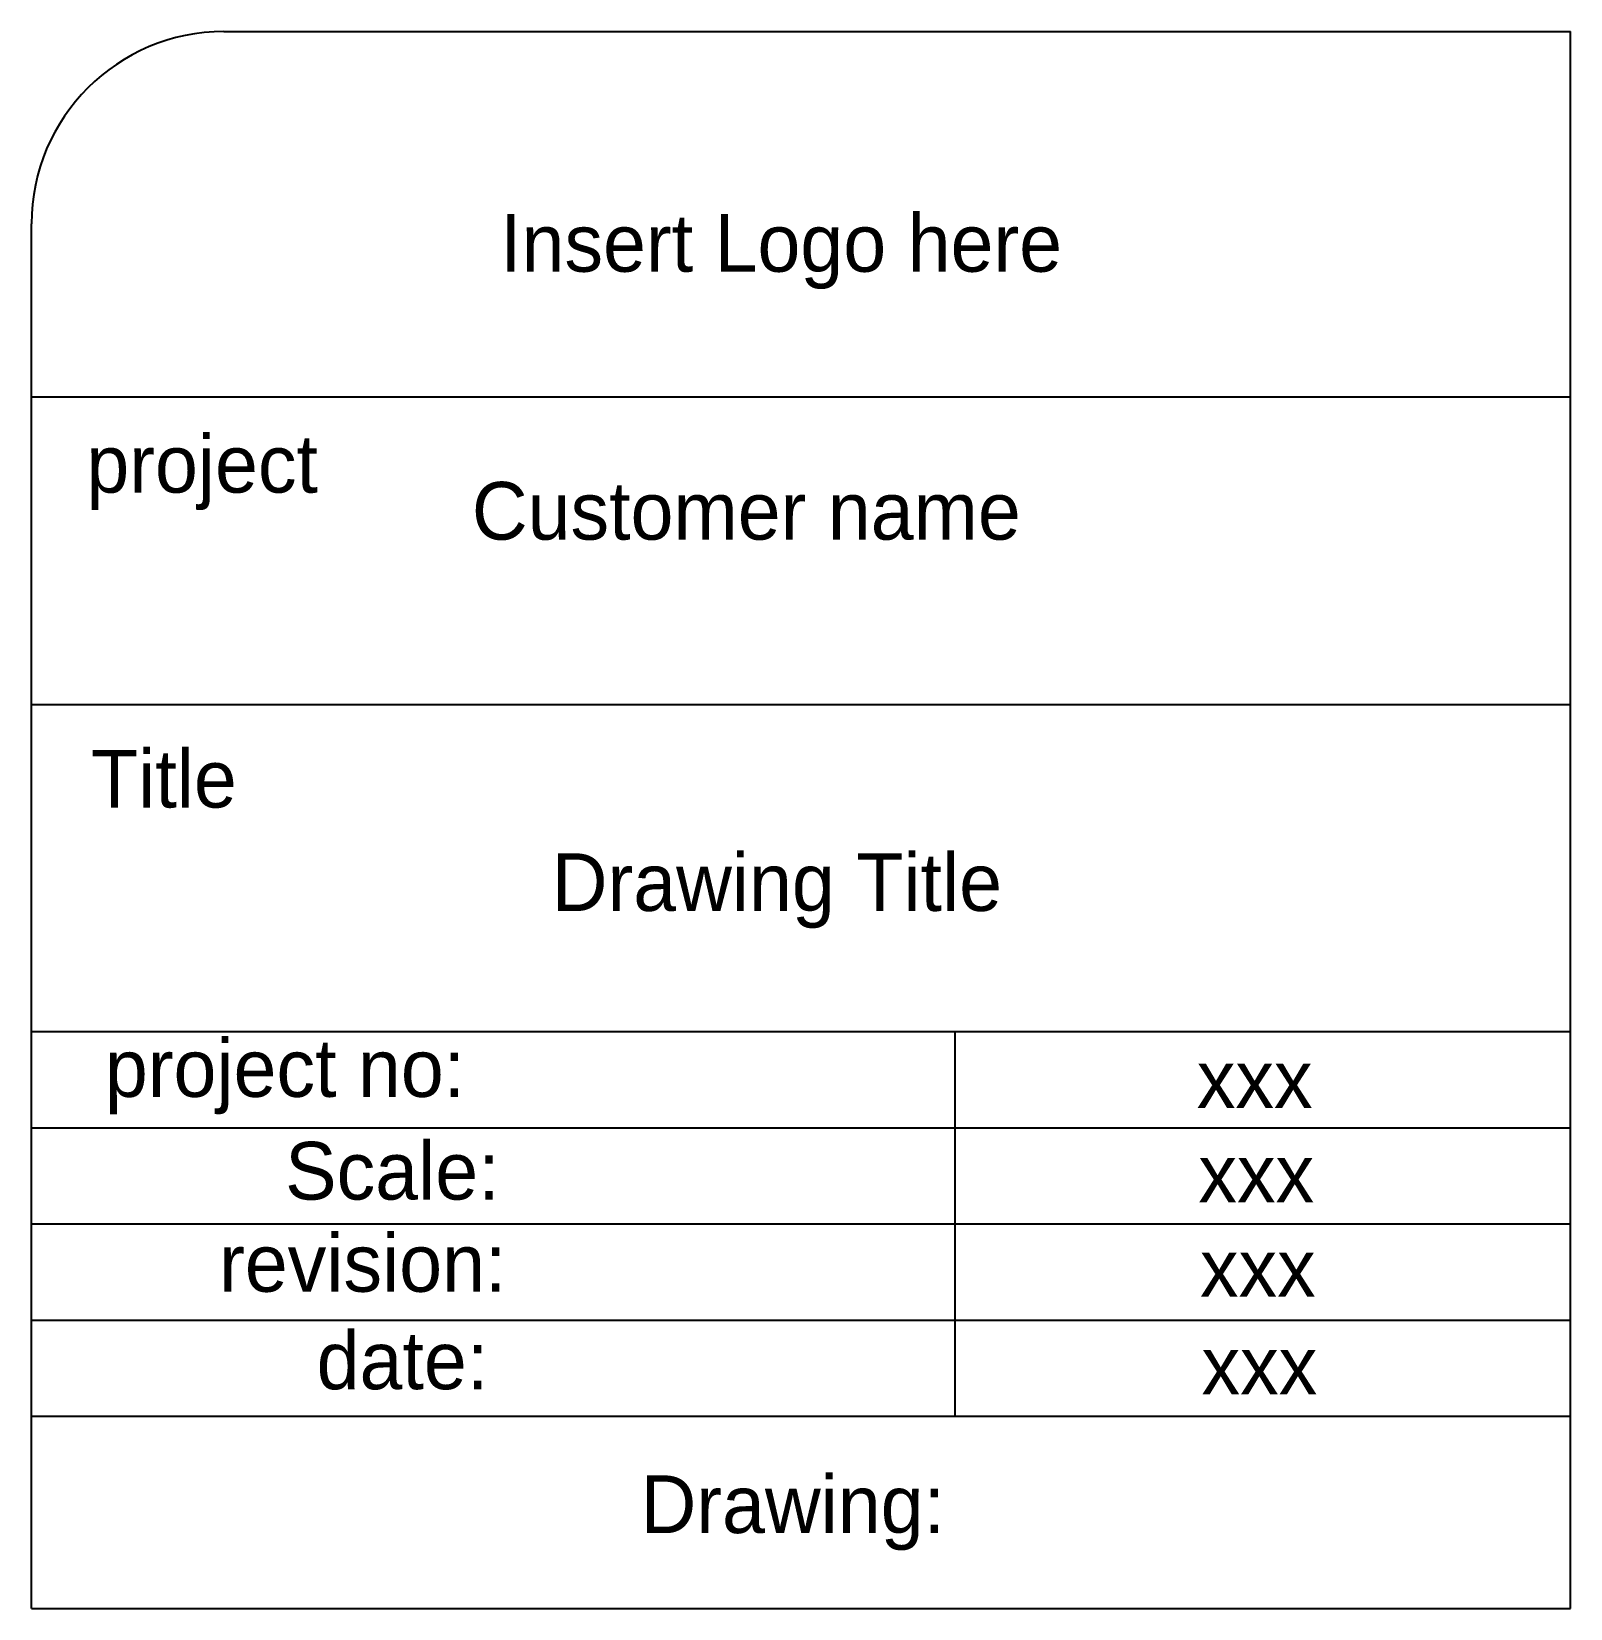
# Model space of a CAD drawing. Header units: millimetres. Extents: x 10 to 90, y 12 to 94.
import ezdxf

# ---------------------------------------------------------------- set-up
doc = ezdxf.new("R2010")
doc.units = ezdxf.units.MM
doc.layers.get('0').update_dxf_attribs({"lineweight": 25, "true_color": 0xffffff})
doc.styles.add('textstyle0', font='')
doc.styles.add('textstyle1', font='')
doc.styles.add('textstyle10', font='')
doc.styles.add('textstyle11', font='')
doc.styles.add('textstyle12', font='')
doc.styles.add('textstyle13', font='')
doc.styles.add('textstyle2', font='')
doc.styles.add('textstyle3', font='')
doc.styles.add('textstyle4', font='')
doc.styles.add('textstyle5', font='')
doc.styles.add('textstyle6', font='')
doc.styles.add('textstyle7', font='')
doc.styles.add('textstyle8', font='')
doc.styles.add('textstyle9', font='')
doc.styles.get('textstyle0').set_extended_font_data('Century Gothic')
doc.styles.get('textstyle1').set_extended_font_data('Century Gothic')
doc.styles.get('textstyle10').set_extended_font_data('Century Gothic')
doc.styles.get('textstyle11').set_extended_font_data('Century Gothic')
doc.styles.get('textstyle12').set_extended_font_data('Century Gothic')
doc.styles.get('textstyle13').set_extended_font_data('Century Gothic')
doc.styles.get('textstyle2').set_extended_font_data('Century Gothic')
doc.styles.get('textstyle3').set_extended_font_data('Century Gothic')
doc.styles.get('textstyle4').set_extended_font_data('Century Gothic')
doc.styles.get('textstyle5').set_extended_font_data('Century Gothic')
doc.styles.get('textstyle6').set_extended_font_data('Century Gothic')
doc.styles.get('textstyle7').set_extended_font_data('Century Gothic')
doc.styles.get('textstyle8').set_extended_font_data('Century Gothic')
doc.styles.get('textstyle9').set_extended_font_data('Century Gothic')

# ---------------------------------------------------------------- blocks, each defined once
blk = doc.blocks.new('Title block')
at = {"lineweight": 25}
for p, q in [((10, 82), (80, 82)), ((80, 0), (80, 82)), ((0, 0), (0, 72)), ((0, 63), (80, 63)), ((0, 47), (80, 47)), ((0, 30), (80, 30)), ((48, 30), (48, 10)), ((0, 25), (80, 25)), ((0, 20), (80, 20)), ((0, 15), (80, 15)), ((0, 10), (80, 10)), ((0, 0), (80, 0))]:
    blk.add_line(p, q, dxfattribs=at)
blk.add_arc((10, 72), 10, 90, 180, dxfattribs=at)
at = {"lineweight": 25, "char_height": 3, "attachment_point": 1}
for s, insert, style in [('Insert Logo here', (24.357, 72.51), 'textstyle0'), ('project ', (2.848, 61.022), 'textstyle1'), ('Customer name\\pProject information', (22.89, 58.578), 'textstyle4'), ('Title', (3.092, 44.646), 'textstyle2'), ('Drawing Title', (27.045, 39.269), 'textstyle3'), ('project no:', (3.811, 29.602), 'textstyle6'), ('xxx', (60.576, 29.028), 'textstyle10'), ('Scale:', (13.182, 24.262), 'textstyle7'), ('xxx', (60.658, 24.117), 'textstyle11'), ('revision:', (9.751, 19.469), 'textstyle8'), ('xxx', (60.74, 19.206), 'textstyle12'), ('date:', (14.819, 14.4), 'textstyle9'), ('xxx', (60.822, 14.131), 'textstyle13'), ('Drawing:', (31.661, 6.92), 'textstyle5')]:
    blk.add_mtext(s, dxfattribs=dict(at, insert=insert, style=style))
blk = doc.blocks.new('Title block 80mm x 80mm')
blk.add_blockref('Title block', (10, 12))

msp = doc.modelspace()

# ---------------------------------------------------------------- block references
msp.add_blockref('Title block 80mm x 80mm', (0, 0))

doc.saveas('drawing.dxf')
